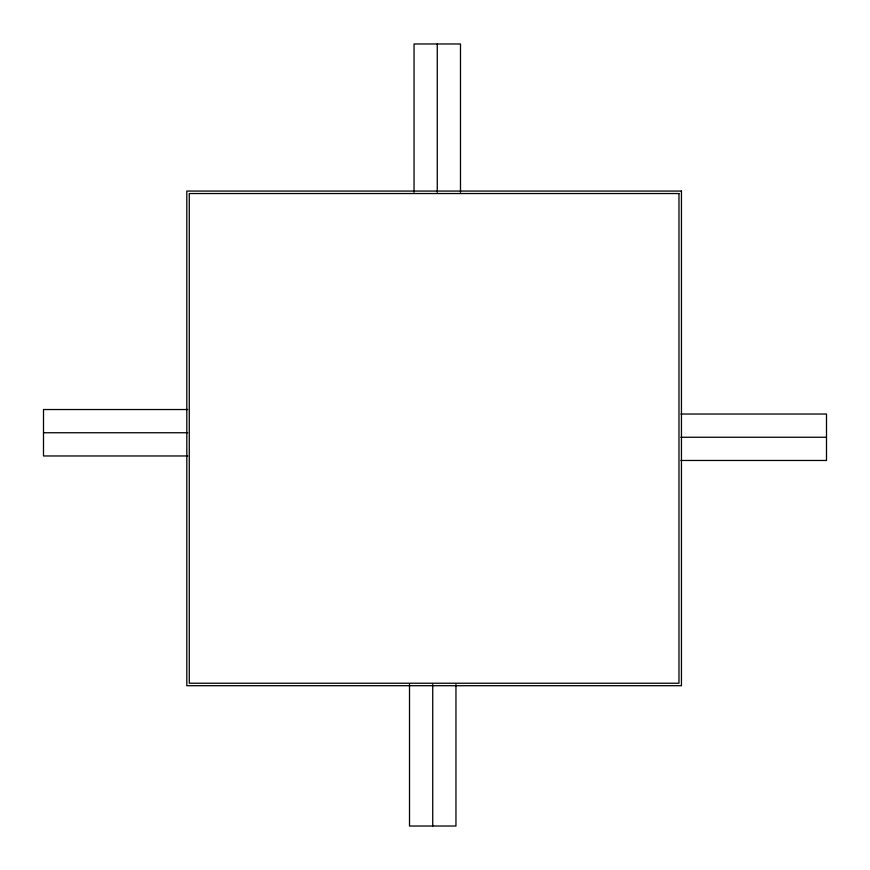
<?xml version="1.0" encoding="UTF-8"?>
<svg xmlns="http://www.w3.org/2000/svg" width="870" height="870" viewBox="0 0 870 870"><rect width="100%" height="100%" fill="white"/><g stroke="black" fill="none" stroke-linecap="round" stroke-linejoin="round"><path stroke-width="1.3" d="M187.757 409.531L43.5 409.531L43.5 455.967L187.757 455.967M680.895 414.033L826.5 414.033L826.5 460.469L680.895 460.469M43.5 432.749L187.757 432.749M680.895 437.251L826.5 437.251M460.491 192.281L460.491 43.978L414.044 43.978L414.044 192.281M455.956 684.451L455.956 826.021L409.509 826.021L409.509 684.451M437.273 43.978L437.273 192.281M432.727 684.451L432.727 826.021M681.449 191.063L186.811 191.063L186.811 685.701L681.449 685.701L681.449 191.063M678.97 193.542L189.279 193.542L189.279 683.233L678.97 683.233L678.97 193.542"/></g></svg>
